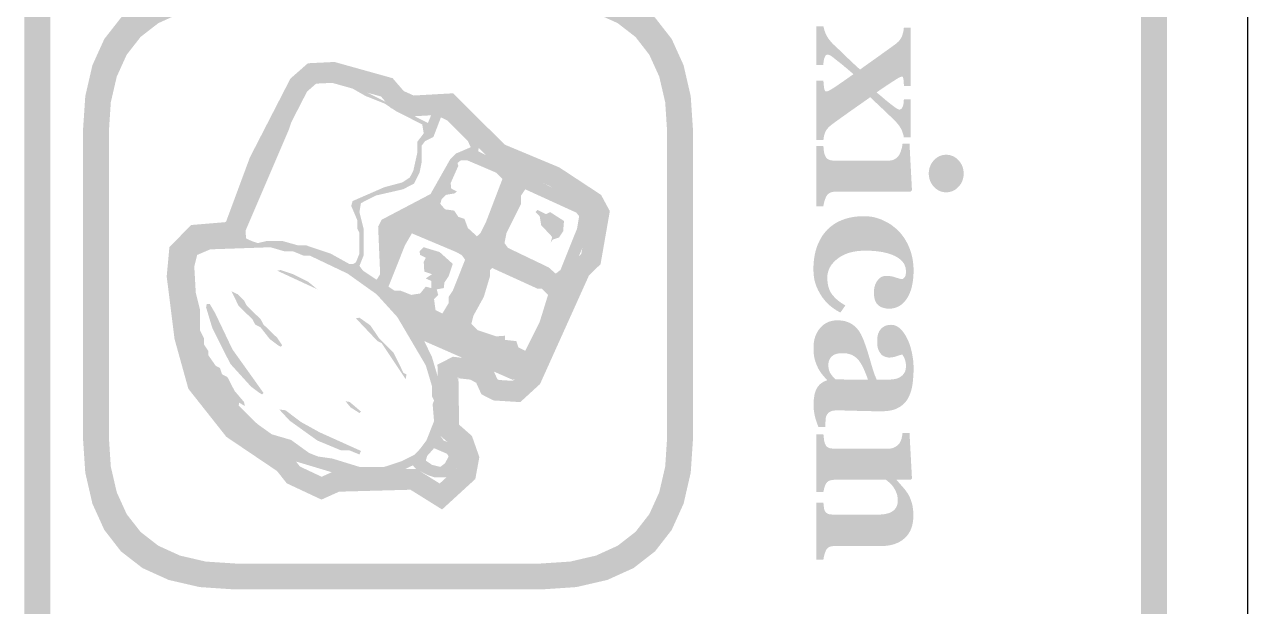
# Model space of a CAD drawing. Header units: millimetres. Extents: x 6 to 441, y 6 to 299.
# Drawn here: x 116.2 to 135.04, y 64.44 to 73.41 of the extents above; entities that cross this region are included whole.
import ezdxf

# ---------------------------------------------------------------- set-up
doc = ezdxf.new("R2010")
doc.units = ezdxf.units.MM
doc.layers.add('CUT', color=1, linetype='Continuous')
doc.layers.add('RASTER', color=7, linetype='Continuous')

msp = doc.modelspace()

# ---------------------------------------------------------------- hatches: boundary and pattern name
at = {"layer": 'RASTER'}
h = msp.add_hatch(color=7, dxfattribs=at)
h.paths.add_polyline_path([(131.6, 89.8), (132.116, 89.766), (132.563, 89.663), (132.941, 89.491), (133.25, 89.25), (133.491, 88.941), (133.663, 88.563), (133.766, 88.116), (133.8, 87.6), (133.8, 30.4), (133.766, 29.884), (133.663, 29.438), (133.491, 29.059), (133.25, 28.75), (132.941, 28.509), (132.563, 28.337), (132.116, 28.234), (131.6, 28.2), (118.4, 28.2), (117.884, 28.234), (117.438, 28.338), (117.059, 28.509), (116.75, 28.75), (116.509, 29.059), (116.338, 29.438), (116.234, 29.884), (116.2, 30.4), (116.2, 87.6), (116.234, 88.116), (116.338, 88.563), (116.509, 88.941), (116.75, 89.25), (117.059, 89.491), (117.438, 89.663), (117.884, 89.766), (118.4, 89.8)])
h.paths.add_polyline_path([(131.6, 89.4), (118.4, 89.4), (117.978, 89.372), (117.613, 89.288), (117.303, 89.147), (117.05, 88.95), (116.853, 88.697), (116.712, 88.387), (116.628, 88.022), (116.6, 87.6), (116.6, 30.4), (116.628, 29.978), (116.712, 29.612), (116.853, 29.303), (117.05, 29.05), (117.303, 28.853), (117.613, 28.713), (117.978, 28.628), (118.4, 28.6), (131.6, 28.6), (132.022, 28.628), (132.388, 28.713), (132.697, 28.853), (132.95, 29.05), (133.147, 29.303), (133.288, 29.612), (133.372, 29.978), (133.4, 30.4), (133.4, 87.6), (133.372, 88.022), (133.288, 88.387), (133.147, 88.697), (132.95, 88.95), (132.697, 89.147), (132.388, 89.288), (132.022, 89.372), (131.6, 89.4)], flags=0)
h = msp.add_hatch(color=7, dxfattribs=at)
h.paths.add_polyline_path([(124.15, 74.1), (124.701, 74.063), (125.178, 73.953), (125.582, 73.77), (125.913, 73.512), (126.17, 73.182), (126.353, 72.778), (126.463, 72.301), (126.5, 71.75), (126.5, 67.05), (126.463, 66.499), (126.353, 66.022), (126.17, 65.618), (125.913, 65.287), (125.582, 65.03), (125.178, 64.847), (124.701, 64.737), (124.15, 64.7), (119.45, 64.7), (118.899, 64.737), (118.422, 64.847), (118.018, 65.03), (117.687, 65.287), (117.43, 65.618), (117.247, 66.022), (117.137, 66.499), (117.1, 67.05), (117.1, 71.75), (117.137, 72.301), (117.247, 72.778), (117.43, 73.182), (117.688, 73.512), (118.018, 73.77), (118.422, 73.953), (118.899, 74.063), (119.45, 74.1)])
h.paths.add_polyline_path([(124.15, 73.7), (119.45, 73.7), (118.993, 73.67), (118.597, 73.578), (118.262, 73.426), (117.988, 73.213), (117.774, 72.938), (117.622, 72.603), (117.53, 72.207), (117.5, 71.75), (117.5, 67.05), (117.53, 66.593), (117.622, 66.197), (117.774, 65.862), (117.988, 65.587), (118.262, 65.374), (118.597, 65.222), (118.993, 65.13), (119.45, 65.1), (124.15, 65.1), (124.607, 65.13), (125.003, 65.222), (125.338, 65.374), (125.613, 65.588), (125.826, 65.862), (125.978, 66.197), (126.07, 66.593), (126.1, 67.05), (126.1, 71.75), (126.07, 72.207), (125.978, 72.603), (125.826, 72.938), (125.613, 73.213), (125.338, 73.426), (125.003, 73.578), (124.607, 73.67), (124.15, 73.7)], flags=0)
for points in [[(128.4, 71.625), (128.4, 72.541), (128.507, 72.541), (128.508, 72.523), (128.509, 72.507), (128.511, 72.49), (128.512, 72.475), (128.514, 72.46), (128.516, 72.447), (128.517, 72.433), (128.519, 72.421), (128.522, 72.41), (128.524, 72.4), (128.528, 72.391), (128.532, 72.385), (128.536, 72.379), (128.541, 72.376), (128.546, 72.373), (128.552, 72.373), (128.555, 72.373), (128.559, 72.373), (128.563, 72.374), (128.567, 72.376), (128.572, 72.377), (128.577, 72.38), (128.583, 72.382), (128.589, 72.385), (128.595, 72.388), (128.602, 72.392), (128.608, 72.395), (128.615, 72.399), (128.622, 72.403), (128.63, 72.407), (128.637, 72.412), (128.645, 72.417), (128.657, 72.424), (128.671, 72.433), (128.686, 72.443), (128.703, 72.454), (128.722, 72.467), (128.742, 72.481), (128.764, 72.496), (128.788, 72.512), (128.812, 72.529), (128.836, 72.546), (128.86, 72.562), (128.883, 72.579), (128.905, 72.594), (128.927, 72.61), (128.949, 72.625), (128.97, 72.641), (128.946, 72.661), (128.922, 72.681), (128.9, 72.7), (128.879, 72.719), (128.858, 72.736), (128.838, 72.752), (128.819, 72.768), (128.801, 72.783), (128.784, 72.797), (128.766, 72.812), (128.747, 72.826), (128.728, 72.841), (128.709, 72.856), (128.69, 72.872), (128.67, 72.887), (128.65, 72.903), (128.644, 72.908), (128.638, 72.913), (128.631, 72.917), (128.625, 72.922), (128.619, 72.925), (128.613, 72.928), (128.608, 72.931), (128.602, 72.934), (128.597, 72.936), (128.592, 72.937), (128.588, 72.939), (128.585, 72.94), (128.582, 72.941), (128.579, 72.942), (128.577, 72.942), (128.576, 72.942), (128.568, 72.942), (128.56, 72.939), (128.553, 72.936), (128.546, 72.93), (128.54, 72.924), (128.534, 72.916), (128.529, 72.906), (128.525, 72.895), (128.52, 72.883), (128.517, 72.87), (128.514, 72.856), (128.511, 72.843), (128.509, 72.828), (128.508, 72.813), (128.507, 72.797), (128.507, 72.781), (128.4, 72.781), (128.4, 73.376), (128.507, 73.376), (128.514, 73.347), (128.521, 73.32), (128.53, 73.294), (128.539, 73.269), (128.55, 73.246), (128.561, 73.225), (128.573, 73.205), (128.586, 73.186), (128.599, 73.169), (128.612, 73.154), (128.623, 73.139), (128.634, 73.127), (128.644, 73.115), (128.653, 73.106), (128.662, 73.097), (128.67, 73.09), (128.697, 73.064), (128.724, 73.039), (128.75, 73.015), (128.774, 72.992), (128.797, 72.97), (128.819, 72.948), (128.84, 72.928), (128.859, 72.909), (128.879, 72.89), (128.901, 72.869), (128.924, 72.847), (128.95, 72.823), (128.977, 72.797), (129.007, 72.77), (129.038, 72.741), (129.071, 72.711), (129.101, 72.732), (129.132, 72.755), (129.165, 72.779), (129.199, 72.803), (129.236, 72.829), (129.273, 72.856), (129.313, 72.884), (129.354, 72.913), (129.394, 72.942), (129.433, 72.97), (129.47, 72.997), (129.506, 73.022), (129.539, 73.046), (129.57, 73.069), (129.6, 73.09), (129.628, 73.111), (129.64, 73.121), (129.652, 73.132), (129.664, 73.143), (129.674, 73.155), (129.684, 73.167), (129.693, 73.18), (129.701, 73.194), (129.709, 73.208), (129.716, 73.222), (129.722, 73.238), (129.727, 73.255), (129.732, 73.273), (129.737, 73.292), (129.741, 73.312), (129.744, 73.333), (129.746, 73.355), (129.853, 73.355), (129.853, 72.46), (129.746, 72.46), (129.746, 72.473), (129.746, 72.485), (129.745, 72.496), (129.745, 72.508), (129.744, 72.52), (129.743, 72.532), (129.742, 72.544), (129.74, 72.556), (129.739, 72.567), (129.737, 72.576), (129.735, 72.584), (129.732, 72.591), (129.73, 72.596), (129.727, 72.6), (129.723, 72.602), (129.72, 72.603), (129.717, 72.602), (129.714, 72.602), (129.71, 72.602), (129.707, 72.601), (129.703, 72.6), (129.699, 72.598), (129.695, 72.597), (129.691, 72.595), (129.686, 72.593), (129.682, 72.591), (129.677, 72.589), (129.673, 72.587), (129.668, 72.584), (129.663, 72.582), (129.659, 72.579), (129.654, 72.576), (129.642, 72.569), (129.628, 72.56), (129.613, 72.551), (129.596, 72.54), (129.578, 72.529), (129.559, 72.516), (129.538, 72.503), (129.516, 72.488), (129.493, 72.473), (129.47, 72.458), (129.447, 72.442), (129.423, 72.426), (129.399, 72.41), (129.375, 72.393), (129.351, 72.376), (129.326, 72.359), (129.345, 72.343), (129.364, 72.328), (129.382, 72.313), (129.399, 72.299), (129.415, 72.285), (129.43, 72.272), (129.444, 72.26), (129.458, 72.249), (129.471, 72.237), (129.486, 72.225), (129.502, 72.212), (129.52, 72.198), (129.538, 72.183), (129.558, 72.167), (129.58, 72.151), (129.603, 72.134), (129.611, 72.128), (129.619, 72.122), (129.627, 72.117), (129.633, 72.112), (129.64, 72.109), (129.645, 72.105), (129.651, 72.103), (129.655, 72.101), (129.66, 72.099), (129.663, 72.098), (129.667, 72.097), (129.67, 72.096), (129.672, 72.095), (129.674, 72.095), (129.676, 72.094), (129.677, 72.094), (129.683, 72.095), (129.689, 72.096), (129.695, 72.099), (129.701, 72.102), (129.706, 72.107), (129.712, 72.112), (129.717, 72.118), (129.722, 72.126), (129.727, 72.135), (129.731, 72.145), (129.735, 72.158), (129.738, 72.172), (129.741, 72.189), (129.743, 72.207), (129.745, 72.227), (129.746, 72.25), (129.853, 72.25), (129.853, 71.667), (129.746, 71.667), (129.743, 71.684), (129.739, 71.702), (129.734, 71.72), (129.728, 71.737), (129.722, 71.755), (129.715, 71.772), (129.707, 71.789), (129.698, 71.806), (129.688, 71.823), (129.677, 71.84), (129.665, 71.857), (129.651, 71.875), (129.636, 71.892), (129.62, 71.91), (129.602, 71.928), (129.584, 71.946), (129.555, 71.974), (129.528, 72), (129.504, 72.023), (129.481, 72.045), (129.46, 72.065), (129.441, 72.083), (129.425, 72.099), (129.41, 72.113), (129.395, 72.127), (129.378, 72.143), (129.359, 72.161), (129.337, 72.182), (129.313, 72.204), (129.287, 72.229), (129.258, 72.256), (129.228, 72.285), (129.202, 72.267), (129.175, 72.247), (129.144, 72.226), (129.111, 72.202), (129.075, 72.177), (129.036, 72.15), (128.995, 72.121), (128.951, 72.09), (128.906, 72.059), (128.864, 72.028), (128.823, 71.999), (128.783, 71.971), (128.746, 71.944), (128.71, 71.918), (128.677, 71.894), (128.645, 71.87), (128.631, 71.86), (128.618, 71.85), (128.606, 71.839), (128.594, 71.828), (128.583, 71.817), (128.573, 71.805), (128.563, 71.794), (128.554, 71.781), (128.545, 71.768), (128.538, 71.753), (128.531, 71.737), (128.525, 71.718), (128.519, 71.698), (128.514, 71.675), (128.51, 71.651), (128.507, 71.625)], [(128.353, 69.635), (128.354, 69.685), (128.357, 69.734), (128.361, 69.781), (128.368, 69.826), (128.376, 69.871), (128.386, 69.913), (128.399, 69.955), (128.412, 69.994), (128.428, 70.033), (128.445, 70.069), (128.463, 70.104), (128.483, 70.137), (128.503, 70.168), (128.526, 70.197), (128.549, 70.225), (128.574, 70.251), (128.601, 70.276), (128.629, 70.299), (128.658, 70.32), (128.688, 70.34), (128.719, 70.358), (128.752, 70.374), (128.785, 70.389), (128.82, 70.402), (128.856, 70.414), (128.893, 70.424), (128.93, 70.433), (128.969, 70.44), (129.008, 70.445), (129.048, 70.449), (129.088, 70.451), (129.129, 70.452), (129.167, 70.451), (129.205, 70.448), (129.242, 70.444), (129.278, 70.437), (129.314, 70.428), (129.35, 70.418), (129.385, 70.406), (129.42, 70.391), (129.453, 70.375), (129.486, 70.358), (129.518, 70.34), (129.549, 70.32), (129.578, 70.298), (129.607, 70.276), (129.635, 70.252), (129.661, 70.227), (129.687, 70.199), (129.712, 70.17), (129.735, 70.139), (129.757, 70.107), (129.778, 70.073), (129.797, 70.037), (129.815, 70), (129.832, 69.961), (129.847, 69.92), (129.86, 69.879), (129.871, 69.837), (129.88, 69.794), (129.887, 69.749), (129.892, 69.704), (129.895, 69.657), (129.896, 69.61), (129.894, 69.544), (129.889, 69.482), (129.881, 69.424), (129.87, 69.369), (129.856, 69.317), (129.838, 69.269), (129.818, 69.225), (129.794, 69.184), (129.767, 69.147), (129.738, 69.115), (129.707, 69.088), (129.674, 69.066), (129.639, 69.049), (129.601, 69.037), (129.561, 69.029), (129.519, 69.027), (129.493, 69.028), (129.469, 69.03), (129.446, 69.035), (129.424, 69.041), (129.403, 69.049), (129.384, 69.058), (129.366, 69.069), (129.349, 69.083), (129.334, 69.098), (129.321, 69.115), (129.31, 69.136), (129.301, 69.158), (129.294, 69.184), (129.289, 69.211), (129.286, 69.242), (129.285, 69.274), (129.286, 69.301), (129.288, 69.327), (129.292, 69.352), (129.298, 69.375), (129.305, 69.398), (129.314, 69.419), (129.325, 69.439), (129.338, 69.458), (129.351, 69.476), (129.366, 69.491), (129.382, 69.503), (129.398, 69.514), (129.416, 69.522), (129.435, 69.528), (129.454, 69.531), (129.475, 69.532), (129.493, 69.532), (129.511, 69.531), (129.529, 69.529), (129.547, 69.526), (129.564, 69.523), (129.582, 69.519), (129.6, 69.514), (129.617, 69.509), (129.634, 69.503), (129.65, 69.498), (129.665, 69.494), (129.679, 69.49), (129.692, 69.487), (129.704, 69.484), (129.715, 69.482), (129.724, 69.481), (129.731, 69.485), (129.737, 69.49), (129.742, 69.494), (129.747, 69.499), (129.752, 69.505), (129.757, 69.51), (129.761, 69.516), (129.765, 69.522), (129.768, 69.529), (129.771, 69.536), (129.773, 69.545), (129.775, 69.554), (129.776, 69.564), (129.778, 69.575), (129.778, 69.587), (129.778, 69.6), (129.778, 69.616), (129.776, 69.632), (129.774, 69.647), (129.771, 69.663), (129.766, 69.677), (129.761, 69.692), (129.755, 69.706), (129.748, 69.72), (129.739, 69.733), (129.729, 69.746), (129.718, 69.759), (129.705, 69.772), (129.691, 69.785), (129.675, 69.797), (129.658, 69.809), (129.639, 69.821), (129.62, 69.832), (129.6, 69.842), (129.577, 69.852), (129.554, 69.862), (129.528, 69.87), (129.501, 69.879), (129.473, 69.886), (129.443, 69.893), (129.411, 69.9), (129.378, 69.905), (129.344, 69.91), (129.307, 69.914), (129.27, 69.917), (129.23, 69.919), (129.19, 69.92), (129.147, 69.92), (129.083, 69.918), (129.023, 69.913), (128.966, 69.903), (128.912, 69.89), (128.861, 69.873), (128.813, 69.852), (128.768, 69.827), (128.727, 69.798), (128.689, 69.767), (128.657, 69.734), (128.629, 69.7), (128.607, 69.664), (128.589, 69.627), (128.577, 69.588), (128.569, 69.548), (128.567, 69.506), (128.568, 69.466), (128.572, 69.429), (128.577, 69.393), (128.585, 69.36), (128.595, 69.329), (128.608, 69.299), (128.623, 69.272), (128.64, 69.247), (128.659, 69.224), (128.68, 69.201), (128.702, 69.178), (128.727, 69.157), (128.754, 69.136), (128.782, 69.115), (128.813, 69.096), (128.845, 69.077), (128.769, 68.967), (128.747, 68.978), (128.725, 68.991), (128.704, 69.003), (128.684, 69.017), (128.663, 69.03), (128.644, 69.045), (128.625, 69.06), (128.606, 69.075), (128.588, 69.091), (128.57, 69.108), (128.553, 69.126), (128.536, 69.144), (128.52, 69.164), (128.504, 69.184), (128.489, 69.204), (128.475, 69.226), (128.46, 69.249), (128.447, 69.272), (128.434, 69.296), (128.422, 69.319), (128.411, 69.343), (128.401, 69.366), (128.392, 69.39), (128.384, 69.414), (128.377, 69.438), (128.37, 69.463), (128.365, 69.489), (128.361, 69.516), (128.357, 69.545), (128.355, 69.574), (128.354, 69.604), (128.353, 69.635)], [(128.4, 65.157), (128.4, 66.039), (128.507, 66.039), (128.508, 66.031), (128.508, 66.024), (128.509, 66.016), (128.51, 66.008), (128.511, 65.999), (128.512, 65.99), (128.513, 65.981), (128.514, 65.971), (128.515, 65.962), (128.517, 65.953), (128.518, 65.944), (128.52, 65.936), (128.522, 65.929), (128.524, 65.923), (128.526, 65.917), (128.529, 65.911), (128.533, 65.904), (128.538, 65.897), (128.543, 65.891), (128.549, 65.885), (128.555, 65.88), (128.561, 65.875), (128.568, 65.871), (128.576, 65.867), (128.584, 65.864), (128.593, 65.861), (128.603, 65.859), (128.614, 65.857), (128.626, 65.856), (128.638, 65.855), (128.652, 65.854), (128.667, 65.854), (129.352, 65.854), (129.388, 65.855), (129.422, 65.857), (129.454, 65.862), (129.483, 65.868), (129.51, 65.875), (129.535, 65.885), (129.557, 65.896), (129.577, 65.909), (129.595, 65.923), (129.61, 65.94), (129.623, 65.957), (129.634, 65.977), (129.642, 65.998), (129.648, 66.021), (129.651, 66.045), (129.652, 66.071), (129.652, 66.085), (129.651, 66.1), (129.65, 66.114), (129.648, 66.127), (129.646, 66.141), (129.643, 66.154), (129.639, 66.167), (129.635, 66.18), (129.63, 66.193), (129.625, 66.205), (129.619, 66.218), (129.613, 66.23), (129.607, 66.242), (129.599, 66.255), (129.592, 66.267), (129.584, 66.279), (129.576, 66.289), (129.569, 66.299), (129.561, 66.308), (129.554, 66.317), (129.546, 66.325), (129.539, 66.333), (129.531, 66.34), (129.524, 66.347), (129.516, 66.353), (129.509, 66.359), (129.501, 66.365), (129.495, 66.371), (129.488, 66.376), (129.482, 66.381), (129.475, 66.386), (129.469, 66.39), (128.683, 66.39), (128.67, 66.39), (128.658, 66.389), (128.647, 66.388), (128.636, 66.386), (128.625, 66.384), (128.615, 66.382), (128.606, 66.379), (128.597, 66.375), (128.589, 66.372), (128.581, 66.367), (128.574, 66.362), (128.567, 66.356), (128.561, 66.35), (128.555, 66.343), (128.55, 66.335), (128.545, 66.327), (128.542, 66.321), (128.539, 66.315), (128.536, 66.308), (128.533, 66.301), (128.53, 66.293), (128.527, 66.285), (128.524, 66.277), (128.522, 66.269), (128.519, 66.26), (128.517, 66.251), (128.515, 66.242), (128.513, 66.234), (128.511, 66.225), (128.509, 66.217), (128.508, 66.208), (128.507, 66.2), (128.4, 66.2), (128.4, 67.09), (128.507, 67.09), (128.508, 67.081), (128.509, 67.072), (128.509, 67.063), (128.51, 67.054), (128.511, 67.044), (128.513, 67.035), (128.514, 67.026), (128.515, 67.016), (128.516, 67.007), (128.518, 66.998), (128.519, 66.99), (128.521, 66.982), (128.523, 66.974), (128.525, 66.967), (128.527, 66.959), (128.529, 66.953), (128.533, 66.941), (128.538, 66.931), (128.543, 66.922), (128.549, 66.913), (128.556, 66.905), (128.563, 66.899), (128.571, 66.893), (128.579, 66.888), (128.587, 66.884), (128.597, 66.88), (128.607, 66.877), (128.618, 66.875), (128.629, 66.873), (128.641, 66.872), (128.653, 66.871), (128.667, 66.871), (129.519, 66.871), (129.53, 66.871), (129.542, 66.872), (129.553, 66.874), (129.564, 66.876), (129.575, 66.88), (129.586, 66.884), (129.597, 66.889), (129.608, 66.894), (129.619, 66.9), (129.629, 66.907), (129.639, 66.914), (129.648, 66.921), (129.657, 66.929), (129.665, 66.937), (129.673, 66.946), (129.68, 66.956), (129.685, 66.962), (129.689, 66.97), (129.693, 66.977), (129.696, 66.985), (129.7, 66.994), (129.703, 67.003), (129.707, 67.012), (129.71, 67.022), (129.712, 67.032), (129.715, 67.043), (129.717, 67.054), (129.719, 67.065), (129.721, 67.076), (129.723, 67.087), (129.724, 67.099), (129.726, 67.111), (129.833, 67.111), (129.871, 66.412), (129.849, 66.39), (129.636, 66.39), (129.636, 66.384), (129.646, 66.374), (129.656, 66.363), (129.666, 66.351), (129.677, 66.339), (129.688, 66.326), (129.699, 66.313), (129.712, 66.299), (129.724, 66.285), (129.737, 66.27), (129.749, 66.256), (129.76, 66.242), (129.771, 66.228), (129.781, 66.215), (129.79, 66.202), (129.799, 66.189), (129.808, 66.176), (129.816, 66.162), (129.825, 66.147), (129.833, 66.131), (129.84, 66.114), (129.848, 66.095), (129.855, 66.076), (129.861, 66.056), (129.868, 66.034), (129.874, 66.012), (129.879, 65.99), (129.883, 65.967), (129.886, 65.943), (129.889, 65.92), (129.891, 65.896), (129.892, 65.871), (129.893, 65.847), (129.891, 65.789), (129.884, 65.735), (129.874, 65.684), (129.859, 65.638), (129.84, 65.595), (129.816, 65.556), (129.789, 65.52), (129.757, 65.489), (129.722, 65.461), (129.684, 65.436), (129.643, 65.416), (129.6, 65.399), (129.553, 65.386), (129.504, 65.377), (129.452, 65.371), (129.398, 65.369), (128.68, 65.369), (128.667, 65.369), (128.654, 65.368), (128.642, 65.367), (128.631, 65.365), (128.621, 65.363), (128.611, 65.36), (128.602, 65.357), (128.593, 65.353), (128.586, 65.349), (128.578, 65.343), (128.571, 65.337), (128.564, 65.33), (128.558, 65.322), (128.552, 65.313), (128.547, 65.304), (128.542, 65.293), (128.54, 65.287), (128.537, 65.281), (128.534, 65.274), (128.532, 65.267), (128.529, 65.259), (128.527, 65.252), (128.524, 65.244), (128.522, 65.235), (128.519, 65.226), (128.517, 65.217), (128.515, 65.208), (128.513, 65.198), (128.511, 65.188), (128.509, 65.178), (128.508, 65.168), (128.507, 65.157)]]:
    msp.add_hatch(color=7, dxfattribs=at).paths.add_polyline_path(points)
h = msp.add_hatch(color=7, dxfattribs=at)
h.paths.add_polyline_path([(125.217, 70.53), (125.074, 69.712), (124.896, 69.54), (124.142, 67.866), (123.838, 67.587), (123.423, 67.613), (123.239, 67.708), (123.158, 67.885), (123.067, 67.934), (122.859, 67.957), (122.885, 67.97), (122.895, 67.24), (123.093, 67.065), (123.207, 66.74), (123.145, 66.402), (122.633, 65.933), (122.146, 66.237), (121.046, 66.207), (120.775, 66.085), (120.24, 66.336), (120.091, 66.525), (119.31, 67.052), (118.725, 67.792), (118.512, 68.559), (118.391, 69.523), (118.433, 69.978), (118.77, 70.316), (119.289, 70.359), (119.307, 70.371), (119.672, 71.356), (120.297, 72.572), (120.566, 72.808), (120.976, 72.828), (121.871, 72.578), (122.042, 72.38), (122.195, 72.311), (122.801, 72.345), (123.599, 71.554), (124.439, 71.203), (125.082, 70.78)])
h.paths.add_polyline_path([(124.883, 70.476), (124.839, 70.557), (124.288, 70.919), (123.418, 71.283), (122.677, 72.018), (122.135, 71.988), (121.846, 72.117), (121.692, 72.296), (120.94, 72.506), (120.693, 72.494), (120.553, 72.372), (119.965, 71.226), (119.571, 70.162), (119.397, 70.047), (118.914, 70.006), (118.741, 69.833), (118.712, 69.529), (118.827, 68.622), (119.016, 67.94), (119.53, 67.289), (120.312, 66.762), (120.444, 66.594), (120.778, 66.437), (120.973, 66.525), (122.234, 66.559), (122.596, 66.333), (122.85, 66.566), (122.877, 66.714), (122.819, 66.88), (122.577, 67.094), (122.562, 68.164), (122.798, 68.286), (123.164, 68.245), (123.405, 68.116), (123.484, 67.941), (123.51, 67.928), (123.722, 67.915), (123.877, 68.058), (124.629, 69.728), (124.777, 69.87), (124.883, 70.476)], flags=0)
h = msp.add_hatch(color=7, dxfattribs=at)
h.paths.add_polyline_path([(124.957, 70.506), (124.967, 70.388), (124.839, 70.068), (124.105, 68.345), (123.923, 68.016), (123.722, 67.93), (122.359, 68.527), (122.477, 68.281), (122.637, 67.739), (122.669, 67.324), (122.605, 67.068), (122.659, 66.995), (122.838, 66.918), (122.892, 66.845), (122.892, 66.653), (122.806, 66.484), (122.701, 66.43), (122.509, 66.43), (122.414, 66.462), (122.244, 66.548), (122.181, 66.612), (121.871, 66.462), (121.711, 66.43), (121.36, 66.43), (121.296, 66.462), (120.977, 66.494), (120.339, 66.685), (120.042, 66.835), (119.595, 67.154), (119.244, 67.506), (119.053, 67.793), (118.871, 68.153), (118.775, 68.473), (118.743, 68.792), (118.711, 68.856), (118.711, 69.047), (118.647, 69.366), (118.647, 69.813), (118.733, 69.982), (118.935, 70.1), (119.445, 70.1), (119.487, 70.123), (119.86, 71.026), (120.285, 71.942), (120.307, 71.888), (120.275, 71.792), (119.605, 70.228), (119.614, 70.11), (119.701, 70.068), (119.796, 70.037), (119.924, 70.068), (120.179, 70.068), (120.403, 70.005), (120.53, 70.005), (120.913, 69.877), (121.201, 69.717), (121.264, 69.717), (121.306, 69.74), (121.36, 69.877), (121.36, 70.196), (121.328, 70.26), (121.328, 70.388), (121.233, 70.611), (121.255, 70.685), (121.743, 70.898), (122.021, 70.972), (122.136, 71.048), (122.19, 71.154), (122.254, 71.441), (122.254, 71.601), (122.35, 71.728), (122.327, 71.865), (121.925, 72.07), (121.753, 72.185), (121.456, 72.303), (121.233, 72.43), (121.073, 72.494), (120.977, 72.494), (120.85, 72.558), (120.754, 72.558), (120.648, 72.504), (120.553, 72.408), (120.317, 71.961), (120.339, 72.079), (120.521, 72.44), (120.617, 72.536), (120.722, 72.59), (120.913, 72.59), (121.201, 72.494), (122.414, 71.888), (122.5, 72.089), (122.669, 72.111), (122.851, 71.974), (122.883, 71.91), (123.093, 71.706), (123.202, 71.527), (123.189, 71.451), (124.817, 70.653), (124.913, 70.589)])
h.paths.add_polyline_path([(124.744, 70.452), (124.702, 70.506), (123.914, 70.866), (123.85, 70.771), (123.85, 70.643), (123.626, 70.196), (123.594, 70.037), (123.649, 69.963), (124.274, 69.663), (124.383, 69.567), (124.456, 69.622), (124.712, 70.26)], flags=0)
h.paths.add_polyline_path([(124.511, 70.378), (124.498, 70.219), (124.434, 70.123), (124.338, 70.091), (124.306, 70.046), (124.329, 70.132), (124.159, 70.314), (124.137, 70.452), (124.073, 70.515), (124.105, 70.547), (124.233, 70.483), (124.297, 70.515)], flags=0)
h.paths.add_polyline_path([(124.265, 69.239), (124.169, 69.334), (124.105, 69.334), (123.403, 69.654), (123.371, 69.622), (123.371, 69.526), (123.275, 69.207), (123.116, 68.919), (123.084, 68.792), (123.18, 68.696), (123.467, 68.6), (123.604, 68.61), (123.604, 68.546), (123.776, 68.527), (123.808, 68.431), (123.914, 68.377), (124.137, 68.824)], flags=0)
h.paths.add_polyline_path([(123.563, 71.026), (123.467, 71.122), (123.02, 71.313), (122.924, 71.313), (122.87, 71.272), (122.883, 71.227), (122.765, 70.962), (122.774, 70.876), (122.86, 70.835), (122.828, 70.803), (122.691, 70.78), (122.627, 70.716), (122.605, 70.643), (122.678, 70.557), (122.819, 70.538), (122.883, 70.442), (122.978, 70.41), (123.03, 70.27), (123.17, 70.142), (123.221, 70.187), (123.307, 70.356)], flags=0)
h.paths.add_polyline_path([(123.074, 71.514), (123.03, 71.61), (122.71, 71.929), (122.615, 71.974), (122.5, 71.674), (122.372, 71.61), (122.318, 71.537), (122.318, 71.281), (122.286, 71.122), (122.2, 70.953), (122.031, 70.866), (121.616, 70.771), (121.383, 70.653), (121.36, 70.515), (121.424, 70.26), (121.424, 69.845), (121.36, 69.685), (121.415, 69.612), (121.625, 69.472), (121.679, 69.558), (121.648, 70.292), (121.702, 70.397), (122.455, 70.793), (122.755, 71.323), (122.851, 71.419)], flags=0)
h.paths.add_polyline_path([(122.988, 69.781), (122.934, 69.855), (122.828, 69.909), (122.168, 70.187), (122.062, 70.005), (121.807, 69.366), (121.903, 69.302), (121.999, 69.302), (122.158, 69.239), (122.295, 69.261), (122.382, 69.366), (122.468, 69.344), (122.468, 69.452), (122.382, 69.494), (122.477, 69.558), (122.359, 69.599), (122.35, 69.749), (122.382, 69.813), (122.295, 69.855), (122.286, 69.909), (122.35, 69.973), (122.595, 69.899), (122.797, 69.717), (122.733, 69.526), (122.669, 69.43), (122.659, 69.344), (122.551, 69.325), (122.573, 69.239), (122.509, 69.175), (122.532, 69.006), (122.637, 68.951), (122.733, 69.111), (122.733, 69.207), (122.797, 69.302)], flags=0)
h.paths.add_polyline_path([(122.733, 66.749), (122.71, 66.791), (122.509, 66.877), (122.404, 66.759), (122.382, 66.685), (122.477, 66.621), (122.605, 66.589), (122.678, 66.644)], flags=0)
h.paths.add_polyline_path([(122.509, 67.611), (122.477, 67.675), (122.477, 67.834), (122.382, 68.153), (121.944, 68.897), (121.625, 69.248), (121.178, 69.567), (120.594, 69.845), (120.498, 69.845), (120.339, 69.909), (120.211, 69.909), (119.988, 69.973), (119.062, 69.941), (118.861, 69.855), (118.816, 69.676), (118.839, 69.271), (118.903, 69.015), (118.903, 68.696), (118.966, 68.568), (118.966, 68.473), (119.03, 68.377), (119.03, 68.313), (119.148, 68.144), (119.212, 68.112), (119.244, 68.016), (119.327, 67.972), (119.436, 67.761), (119.582, 67.589), (119.595, 67.525), (119.509, 67.579), (119.499, 67.537), (119.787, 67.25), (120.01, 67.091), (120.307, 67.004), (120.585, 66.803), (120.722, 66.749), (120.945, 66.717), (121.36, 66.589), (121.743, 66.589), (122.008, 66.676), (122.2, 66.771), (122.295, 66.867), (122.391, 66.995), (122.509, 67.292), (122.487, 67.557)], flags=0)
h.paths.add_polyline_path([(122.085, 68.016), (122.072, 67.94), (121.702, 68.495), (121.638, 68.527), (121.306, 68.878), (121.36, 68.888), (121.529, 68.769), (121.657, 68.578), (121.881, 68.355), (122.04, 68.035)], flags=0)
h.paths.add_polyline_path([(121.383, 67.442), (121.36, 67.419), (121.223, 67.506), (121.146, 67.601), (121.21, 67.589)], flags=0)
h.paths.add_polyline_path([(121.383, 66.835), (121.36, 66.781), (121.201, 66.845), (121.073, 66.845), (120.712, 66.995), (120.285, 67.301), (120.125, 67.474), (120.221, 67.461), (120.457, 67.282), (120.744, 67.123)], flags=0)
h.paths.add_polyline_path([(120.712, 69.325), (120.093, 69.612), (120.147, 69.622), (120.339, 69.558), (120.572, 69.44)], flags=0)
h.paths.add_polyline_path([(120.17, 68.463), (120.147, 68.441), (120.106, 68.463), (119.978, 68.559), (119.838, 68.738), (119.755, 68.782), (119.71, 68.865), (119.499, 69.069), (119.391, 69.293), (119.487, 69.248), (119.582, 69.152), (119.627, 69.069), (119.838, 68.865), (119.882, 68.782), (120.093, 68.578)], flags=0)
h.paths.add_polyline_path([(119.882, 67.729), (119.86, 67.707), (119.819, 67.729), (119.691, 67.825), (119.372, 68.176), (119.094, 68.728), (118.998, 69.047), (119.008, 69.101), (119.053, 69.101), (119.136, 68.961), (119.404, 68.399)], flags=0)
h = msp.add_hatch(color=7, dxfattribs=at)
h.paths.add_polyline_path([(128.4, 70.606), (128.4, 71.532), (128.507, 71.532), (128.508, 71.522), (128.508, 71.513), (128.509, 71.503), (128.51, 71.494), (128.511, 71.485), (128.512, 71.475), (128.513, 71.466), (128.514, 71.457), (128.515, 71.448), (128.517, 71.439), (128.518, 71.431), (128.52, 71.423), (128.522, 71.415), (128.524, 71.408), (128.526, 71.401), (128.529, 71.394), (128.534, 71.383), (128.539, 71.372), (128.544, 71.363), (128.55, 71.354), (128.557, 71.346), (128.564, 71.339), (128.571, 71.333), (128.579, 71.328), (128.588, 71.324), (128.597, 71.32), (128.607, 71.317), (128.618, 71.314), (128.629, 71.312), (128.641, 71.31), (128.653, 71.309), (128.667, 71.309), (129.519, 71.309), (129.532, 71.309), (129.544, 71.311), (129.556, 71.312), (129.567, 71.315), (129.578, 71.318), (129.589, 71.322), (129.599, 71.327), (129.609, 71.333), (129.619, 71.339), (129.628, 71.345), (129.636, 71.352), (129.644, 71.359), (129.652, 71.366), (129.659, 71.374), (129.665, 71.383), (129.671, 71.391), (129.676, 71.398), (129.68, 71.406), (129.684, 71.415), (129.689, 71.424), (129.693, 71.435), (129.697, 71.446), (129.701, 71.458), (129.705, 71.471), (129.709, 71.484), (129.713, 71.497), (129.716, 71.51), (129.718, 71.522), (129.721, 71.534), (129.723, 71.546), (129.724, 71.557), (129.726, 71.568), (129.833, 71.568), (129.871, 70.851), (129.849, 70.829), (128.686, 70.829), (128.673, 70.828), (128.661, 70.827), (128.649, 70.826), (128.638, 70.823), (128.628, 70.82), (128.617, 70.816), (128.608, 70.812), (128.598, 70.807), (128.59, 70.801), (128.582, 70.794), (128.574, 70.787), (128.567, 70.78), (128.561, 70.772), (128.555, 70.763), (128.55, 70.754), (128.545, 70.744), (128.542, 70.736), (128.539, 70.729), (128.536, 70.721), (128.533, 70.713), (128.53, 70.705), (128.527, 70.696), (128.524, 70.688), (128.522, 70.679), (128.519, 70.67), (128.517, 70.661), (128.515, 70.652), (128.513, 70.643), (128.511, 70.634), (128.509, 70.625), (128.508, 70.615), (128.507, 70.606)])
h.paths.add_polyline_path([(130.398, 70.82), (130.371, 70.821), (130.344, 70.825), (130.319, 70.832), (130.295, 70.841), (130.272, 70.853), (130.25, 70.868), (130.228, 70.885), (130.208, 70.906), (130.19, 70.927), (130.174, 70.95), (130.161, 70.974), (130.15, 70.999), (130.141, 71.025), (130.135, 71.052), (130.131, 71.08), (130.13, 71.108), (130.131, 71.138), (130.135, 71.166), (130.141, 71.193), (130.15, 71.219), (130.161, 71.244), (130.174, 71.268), (130.19, 71.291), (130.208, 71.313), (130.228, 71.333), (130.25, 71.35), (130.272, 71.365), (130.295, 71.377), (130.319, 71.386), (130.344, 71.393), (130.371, 71.397), (130.398, 71.398), (130.425, 71.397), (130.452, 71.393), (130.477, 71.386), (130.501, 71.377), (130.525, 71.365), (130.547, 71.35), (130.568, 71.333), (130.588, 71.313), (130.607, 71.291), (130.623, 71.268), (130.637, 71.244), (130.648, 71.219), (130.656, 71.193), (130.663, 71.166), (130.666, 71.138), (130.668, 71.108), (130.666, 71.079), (130.663, 71.051), (130.656, 71.024), (130.648, 70.998), (130.637, 70.973), (130.623, 70.949), (130.607, 70.927), (130.588, 70.905), (130.568, 70.885), (130.547, 70.868), (130.525, 70.853), (130.501, 70.841), (130.477, 70.832), (130.452, 70.825), (130.425, 70.821), (130.398, 70.82)])
h = msp.add_hatch(color=7, dxfattribs=at)
h.paths.add_polyline_path([(128.431, 67.203), (128.424, 67.22), (128.417, 67.237), (128.411, 67.255), (128.404, 67.273), (128.398, 67.293), (128.391, 67.313), (128.385, 67.334), (128.379, 67.355), (128.374, 67.378), (128.369, 67.4), (128.365, 67.423), (128.362, 67.446), (128.359, 67.469), (128.358, 67.493), (128.356, 67.517), (128.356, 67.542), (128.357, 67.585), (128.359, 67.626), (128.364, 67.663), (128.369, 67.698), (128.377, 67.73), (128.386, 67.758), (128.397, 67.784), (128.41, 67.807), (128.424, 67.827), (128.439, 67.846), (128.456, 67.863), (128.475, 67.878), (128.494, 67.892), (128.516, 67.904), (128.538, 67.914), (128.563, 67.922), (128.563, 67.931), (128.55, 67.944), (128.539, 67.956), (128.527, 67.968), (128.516, 67.98), (128.506, 67.992), (128.496, 68.004), (128.487, 68.016), (128.478, 68.027), (128.469, 68.039), (128.461, 68.051), (128.453, 68.063), (128.445, 68.075), (128.438, 68.087), (128.431, 68.1), (128.424, 68.113), (128.418, 68.126), (128.41, 68.143), (128.403, 68.16), (128.396, 68.177), (128.39, 68.194), (128.384, 68.21), (128.379, 68.226), (128.374, 68.243), (128.37, 68.259), (128.366, 68.275), (128.363, 68.294), (128.361, 68.313), (128.358, 68.335), (128.357, 68.358), (128.356, 68.383), (128.355, 68.409), (128.355, 68.437), (128.356, 68.478), (128.361, 68.518), (128.369, 68.557), (128.38, 68.594), (128.394, 68.629), (128.411, 68.663), (128.431, 68.696), (128.455, 68.727), (128.481, 68.755), (128.509, 68.779), (128.539, 68.8), (128.572, 68.817), (128.606, 68.83), (128.642, 68.839), (128.68, 68.845), (128.721, 68.847), (128.744, 68.846), (128.767, 68.845), (128.788, 68.843), (128.809, 68.84), (128.829, 68.836), (128.848, 68.832), (128.866, 68.826), (128.883, 68.82), (128.899, 68.813), (128.915, 68.806), (128.93, 68.797), (128.945, 68.788), (128.96, 68.779), (128.974, 68.768), (128.988, 68.757), (129.001, 68.746), (129.012, 68.734), (129.023, 68.723), (129.033, 68.711), (129.043, 68.698), (129.053, 68.685), (129.062, 68.672), (129.07, 68.658), (129.078, 68.644), (129.086, 68.629), (129.093, 68.614), (129.101, 68.599), (129.108, 68.583), (129.115, 68.567), (129.122, 68.551), (129.129, 68.534), (129.135, 68.517), (129.147, 68.483), (129.16, 68.448), (129.172, 68.411), (129.185, 68.372), (129.197, 68.332), (129.21, 68.29), (129.223, 68.246), (129.236, 68.201), (129.249, 68.156), (129.261, 68.115), (129.273, 68.076), (129.285, 68.041), (129.296, 68.009), (129.308, 67.98), (129.318, 67.954), (129.329, 67.931), (129.469, 67.931), (129.479, 67.931), (129.489, 67.932), (129.5, 67.932), (129.512, 67.933), (129.524, 67.933), (129.537, 67.934), (129.551, 67.936), (129.566, 67.937), (129.581, 67.939), (129.595, 67.941), (129.608, 67.943), (129.621, 67.946), (129.634, 67.949), (129.645, 67.953), (129.657, 67.957), (129.667, 67.962), (129.679, 67.967), (129.69, 67.974), (129.7, 67.981), (129.71, 67.988), (129.72, 67.997), (129.729, 68.006), (129.738, 68.016), (129.746, 68.026), (129.754, 68.038), (129.76, 68.05), (129.766, 68.063), (129.77, 68.077), (129.774, 68.092), (129.776, 68.108), (129.778, 68.125), (129.778, 68.142), (129.778, 68.158), (129.777, 68.173), (129.776, 68.187), (129.774, 68.201), (129.771, 68.214), (129.768, 68.227), (129.764, 68.239), (129.76, 68.25), (129.756, 68.26), (129.751, 68.27), (129.746, 68.28), (129.742, 68.289), (129.737, 68.297), (129.732, 68.305), (129.728, 68.312), (129.723, 68.319), (129.715, 68.318), (129.706, 68.316), (129.696, 68.314), (129.686, 68.311), (129.674, 68.308), (129.662, 68.304), (129.648, 68.299), (129.633, 68.294), (129.618, 68.29), (129.604, 68.285), (129.589, 68.282), (129.574, 68.279), (129.56, 68.277), (129.546, 68.275), (129.532, 68.274), (129.518, 68.274), (129.511, 68.274), (129.504, 68.275), (129.497, 68.276), (129.49, 68.277), (129.482, 68.279), (129.473, 68.281), (129.465, 68.284), (129.455, 68.287), (129.446, 68.291), (129.438, 68.294), (129.43, 68.299), (129.422, 68.303), (129.415, 68.308), (129.408, 68.313), (129.402, 68.319), (129.396, 68.325), (129.389, 68.334), (129.382, 68.343), (129.376, 68.352), (129.37, 68.361), (129.365, 68.37), (129.36, 68.38), (129.355, 68.39), (129.351, 68.401), (129.347, 68.412), (129.344, 68.424), (129.341, 68.438), (129.339, 68.454), (129.337, 68.47), (129.336, 68.488), (129.335, 68.508), (129.335, 68.529), (129.335, 68.559), (129.338, 68.587), (129.343, 68.613), (129.349, 68.637), (129.358, 68.659), (129.368, 68.68), (129.38, 68.698), (129.394, 68.715), (129.409, 68.73), (129.426, 68.742), (129.443, 68.753), (129.462, 68.762), (129.482, 68.769), (129.503, 68.774), (129.525, 68.777), (129.548, 68.778), (129.569, 68.777), (129.588, 68.774), (129.608, 68.769), (129.626, 68.762), (129.644, 68.752), (129.662, 68.741), (129.679, 68.728), (129.696, 68.713), (129.712, 68.696), (129.727, 68.678), (129.741, 68.66), (129.755, 68.64), (129.768, 68.62), (129.781, 68.599), (129.792, 68.577), (129.803, 68.554), (129.814, 68.53), (129.824, 68.506), (129.833, 68.481), (129.842, 68.454), (129.851, 68.427), (129.858, 68.4), (129.865, 68.371), (129.871, 68.341), (129.877, 68.312), (129.882, 68.282), (129.886, 68.254), (129.89, 68.226), (129.892, 68.198), (129.894, 68.171), (129.895, 68.145), (129.896, 68.119), (129.895, 68.083), (129.895, 68.049), (129.893, 68.015), (129.891, 67.982), (129.889, 67.95), (129.886, 67.919), (129.883, 67.888), (129.879, 67.858), (129.874, 67.829), (129.868, 67.8), (129.861, 67.772), (129.853, 67.745), (129.844, 67.719), (129.833, 67.693), (129.822, 67.668), (129.809, 67.644), (129.796, 67.622), (129.781, 67.601), (129.764, 67.581), (129.746, 67.563), (129.727, 67.545), (129.706, 67.529), (129.684, 67.514), (129.66, 67.5), (129.635, 67.487), (129.608, 67.476), (129.579, 67.467), (129.548, 67.46), (129.516, 67.454), (129.481, 67.45), (129.445, 67.447), (129.406, 67.446), (129.364, 67.446), (129.32, 67.447), (129.274, 67.447), (129.225, 67.448), (129.175, 67.449), (129.123, 67.45), (129.07, 67.451), (129.014, 67.453), (128.959, 67.454), (128.91, 67.456), (128.865, 67.457), (128.826, 67.458), (128.791, 67.459), (128.761, 67.459), (128.735, 67.459), (128.715, 67.459), (128.699, 67.459), (128.684, 67.458), (128.669, 67.457), (128.656, 67.455), (128.643, 67.452), (128.632, 67.448), (128.621, 67.444), (128.611, 67.44), (128.602, 67.434), (128.593, 67.428), (128.585, 67.422), (128.578, 67.415), (128.571, 67.407), (128.565, 67.398), (128.559, 67.389), (128.554, 67.379), (128.551, 67.372), (128.549, 67.365), (128.546, 67.356), (128.544, 67.347), (128.543, 67.337), (128.542, 67.325), (128.541, 67.313), (128.54, 67.301), (128.539, 67.287), (128.539, 67.274), (128.539, 67.262), (128.538, 67.249), (128.538, 67.237), (128.538, 67.226), (128.538, 67.214), (128.538, 67.203)])
h.paths.add_polyline_path([(129.194, 67.931), (129.187, 67.952), (129.18, 67.972), (129.172, 67.992), (129.164, 68.013), (129.156, 68.033), (129.148, 68.053), (129.139, 68.074), (129.13, 68.094), (129.121, 68.113), (129.112, 68.132), (129.103, 68.15), (129.093, 68.167), (129.084, 68.183), (129.074, 68.198), (129.065, 68.212), (129.055, 68.226), (129.044, 68.239), (129.033, 68.251), (129.021, 68.263), (129.008, 68.274), (128.995, 68.284), (128.98, 68.294), (128.966, 68.302), (128.95, 68.311), (128.934, 68.318), (128.917, 68.324), (128.899, 68.329), (128.881, 68.334), (128.862, 68.337), (128.842, 68.339), (128.821, 68.341), (128.8, 68.341), (128.772, 68.34), (128.747, 68.338), (128.723, 68.334), (128.701, 68.328), (128.682, 68.321), (128.664, 68.312), (128.648, 68.301), (128.634, 68.289), (128.622, 68.276), (128.612, 68.262), (128.603, 68.247), (128.596, 68.231), (128.59, 68.215), (128.586, 68.198), (128.584, 68.18), (128.583, 68.161), (128.584, 68.141), (128.585, 68.123), (128.588, 68.105), (128.591, 68.088), (128.596, 68.072), (128.602, 68.056), (128.608, 68.042), (128.616, 68.029), (128.625, 68.016), (128.634, 68.003), (128.643, 67.991), (128.653, 67.98), (128.663, 67.968), (128.674, 67.958), (128.686, 67.947), (128.697, 67.937)], flags=0)

# ---------------------------------------------------------------- linework, layer by layer
at = {"layer": 'CUT'}
msp.add_lwpolyline([(135.04, 88.001), (135.04, 29.999)], dxfattribs=at)

doc.saveas('drawing.dxf')
